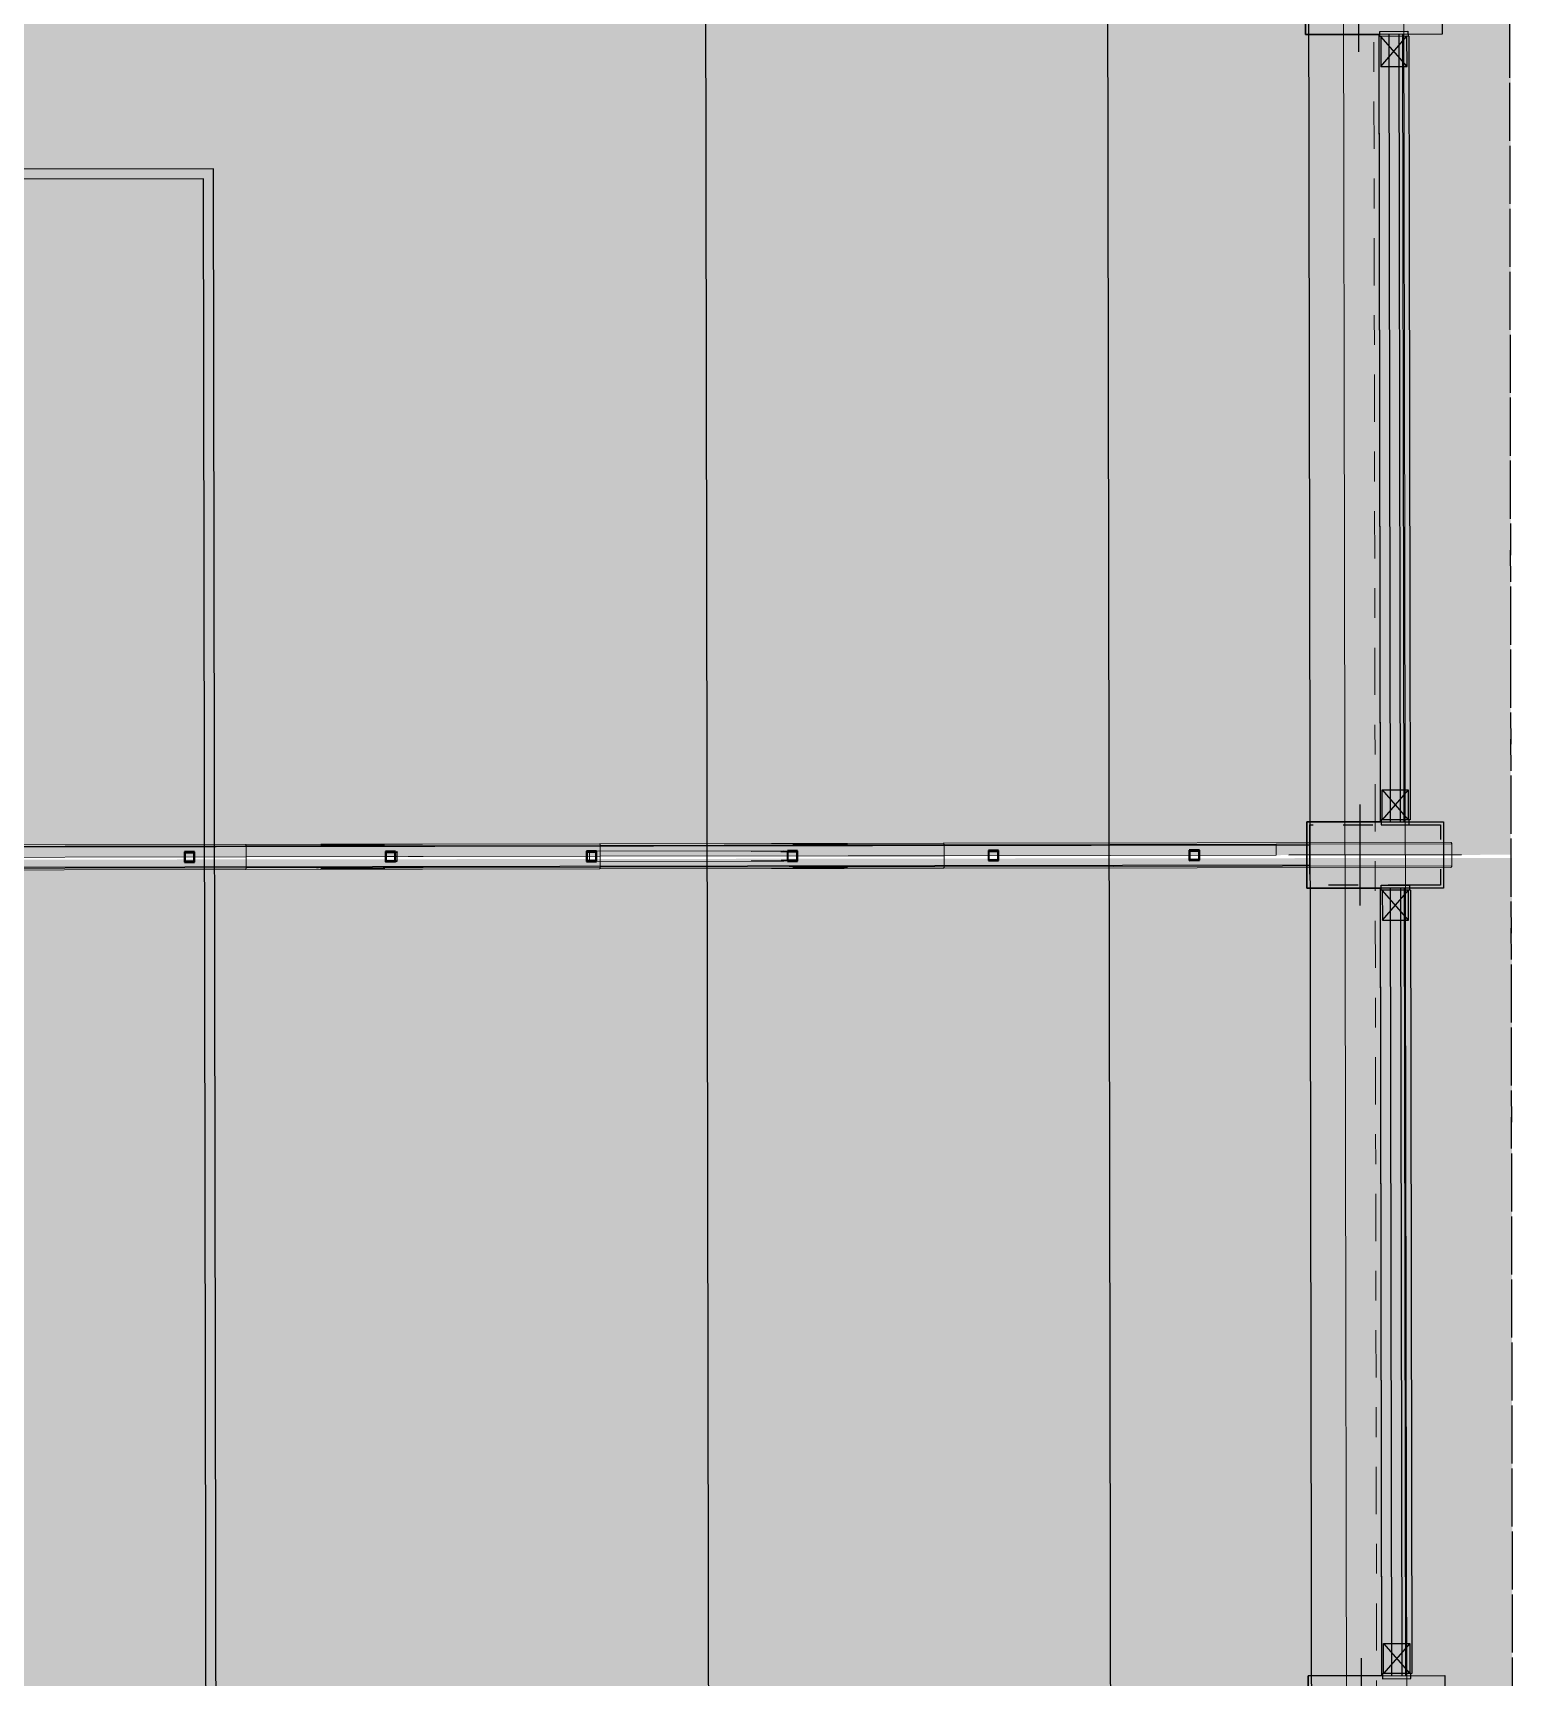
# Model space of a CAD drawing. Header units: inches. Extents: x 1693 to 10990, y 1878 to 5055.
# Drawn here: x 10313.02 to 10318.01, y 4362.58 to 4368.1 of the extents above; entities that cross this region are included whole.
import ezdxf

# ---------------------------------------------------------------- set-up
doc = ezdxf.new("R2010")
doc.units = ezdxf.units.IN
for name, pattern in [('Punto & Raya', [0.335139, 0.176389, -0.088194, 0, -0.070556]), ('Punto & Rayas', [0.335139, 0.15875, -0.088194, 0, -0.088194]), ('Rayas', [0.211667, 0.105833, -0.105833]), ('Rayas Pequeñas', [0.141111, 0.070556, -0.070556])]:
    doc.linetypes.add(name, pattern=pattern)
for name, color, linetype, lineweight, true_color in [('BLOQUE A-VIGAS_Pluma_Nº__69', 7, 'Continuous', 5, 0x71cebe), ('BLOQUE A-VIGAS_Pluma_Nº__90', 7, 'Continuous', 5, 0x00bfbf), ('BLOQUE E-MOBILIARIO_Pluma_Nº__28', 7, 'Continuous', 35, 0xa80f02), ('CUBIERTA CALAMINON Y TRANSLUCIDO_Pluma_Nº__4', 7, 'Continuous', 13, 0x029e21)]:
    doc.layers.add(name, color=color, linetype=linetype, lineweight=lineweight, true_color=true_color)
doc.layers.add('BLOQUE E-MOBILIARIO', color=7, linetype='Continuous')
doc.layers.add('CUBIERTA CALAMINON Y TRANSLUCIDO_Pluma_Nº__19', color=255, linetype='Continuous', lineweight=0)
doc.layers.add('CUBIERTA CALAMINON Y TRANSLUCIDO_Pluma_Nº__60', color=230, linetype='Continuous', lineweight=25)
pattern_1 = [(45, (0, 0), (-0.079549513, 0.079549513), []), (45, (-0.02652, 0.02652), (-0.079549513, 0.079549513), [])]

# ---------------------------------------------------------------- blocks, each defined once
blk = doc.blocks.new('SHS Conf en Caliente V 23[140]', base_point=(1.4036, -399.955))
at = {"layer": 'BLOQUE E-MOBILIARIO', "linetype": 'Continuous', "lineweight": 0, "true_color": 0xffffff}
h = blk.add_hatch(dxfattribs=at)
h.set_pattern_fill('ACERO', style=0, pattern_type=2)
h.set_pattern_definition(pattern_1)
h.paths.add_polyline_path([(1.4354, -399.9395), (1.3881, -399.9233), (1.3719, -399.9706), (1.4192, -399.9868)])
h.paths.add_polyline_path([(1.4316, -399.9413), (1.4173, -399.983), (1.3757, -399.9688), (1.3899, -399.9271)], flags=0)
at = {"layer": 'BLOQUE E-MOBILIARIO_Pluma_Nº__28', "color": 14, "linetype": 'Rayas Pequeñas', "lineweight": 35, "true_color": 0xa80f02}
for p, q in [((1.3881, -399.9233), (1.3719, -399.9706)), ((1.3719, -399.9706), (1.4192, -399.9868)), ((1.3757, -399.9688), (1.3899, -399.9271)), ((1.4173, -399.983), (1.3757, -399.9688)), ((1.4354, -399.9395), (1.3881, -399.9233)), ((1.3899, -399.9271), (1.4316, -399.9413)), ((1.4316, -399.9413), (1.4173, -399.983)), ((1.4192, -399.9868), (1.4354, -399.9395))]:
    blk.add_line(p, q, dxfattribs=at)
blk = doc.blocks.new('SHS Conf en Caliente V 23[141]', base_point=(2.35, -400.2782))
at = {"layer": 'BLOQUE E-MOBILIARIO', "linetype": 'Continuous', "lineweight": 0, "true_color": 0xffffff}
h = blk.add_hatch(dxfattribs=at)
h.set_pattern_fill('ACERO', style=0, pattern_type=2)
h.set_pattern_definition(pattern_1)
h.paths.add_polyline_path([(2.3817, -400.2626), (2.3344, -400.2464), (2.3183, -400.2938), (2.3656, -400.3099)])
h.paths.add_polyline_path([(2.3779, -400.2645), (2.3637, -400.3061), (2.3221, -400.2919), (2.3363, -400.2502)], flags=0)
at = {"layer": 'BLOQUE E-MOBILIARIO_Pluma_Nº__28', "color": 14, "linetype": 'Rayas Pequeñas', "lineweight": 35, "true_color": 0xa80f02}
for p, q in [((2.3344, -400.2464), (2.3183, -400.2938)), ((2.3183, -400.2938), (2.3656, -400.3099)), ((2.3221, -400.2919), (2.3363, -400.2502)), ((2.3637, -400.3061), (2.3221, -400.2919)), ((2.3817, -400.2626), (2.3344, -400.2464)), ((2.3363, -400.2502), (2.3779, -400.2645)), ((2.3779, -400.2645), (2.3637, -400.3061)), ((2.3656, -400.3099), (2.3817, -400.2626))]:
    blk.add_line(p, q, dxfattribs=at)
blk = doc.blocks.new('SHS Conf en Caliente V 23[142]', base_point=(3.2963, -400.6013))
at = {"layer": 'BLOQUE E-MOBILIARIO', "linetype": 'Continuous', "lineweight": 0, "true_color": 0xffffff}
h = blk.add_hatch(dxfattribs=at)
h.set_pattern_fill('ACERO', style=0, pattern_type=2)
h.set_pattern_definition(pattern_1)
h.paths.add_polyline_path([(3.3281, -400.5857), (3.2808, -400.5696), (3.2646, -400.6169), (3.3119, -400.633)])
h.paths.add_polyline_path([(3.3243, -400.5876), (3.3101, -400.6292), (3.2684, -400.615), (3.2826, -400.5734)], flags=0)
at = {"layer": 'BLOQUE E-MOBILIARIO_Pluma_Nº__28', "color": 14, "linetype": 'Rayas Pequeñas', "lineweight": 35, "true_color": 0xa80f02}
for p, q in [((3.2808, -400.5696), (3.2646, -400.6169)), ((3.2646, -400.6169), (3.3119, -400.633)), ((3.2684, -400.615), (3.2826, -400.5734)), ((3.3101, -400.6292), (3.2684, -400.615)), ((3.3281, -400.5857), (3.2808, -400.5696)), ((3.2826, -400.5734), (3.3243, -400.5876)), ((3.3243, -400.5876), (3.3101, -400.6292)), ((3.3119, -400.633), (3.3281, -400.5857))]:
    blk.add_line(p, q, dxfattribs=at)
blk = doc.blocks.new('SHS Conf en Caliente V 23[143]', base_point=(4.2427, -400.9244))
at = {"layer": 'BLOQUE E-MOBILIARIO', "linetype": 'Continuous', "lineweight": 0, "true_color": 0xffffff}
h = blk.add_hatch(dxfattribs=at)
h.set_pattern_fill('ACERO', style=0, pattern_type=2)
h.set_pattern_definition(pattern_1)
h.paths.add_polyline_path([(4.2744, -400.9088), (4.2271, -400.8927), (4.211, -400.94), (4.2583, -400.9562)])
h.paths.add_polyline_path([(4.2706, -400.9107), (4.2564, -400.9524), (4.2148, -400.9381), (4.229, -400.8965)], flags=0)
at = {"layer": 'BLOQUE E-MOBILIARIO_Pluma_Nº__28', "color": 14, "linetype": 'Rayas Pequeñas', "lineweight": 35, "true_color": 0xa80f02}
for p, q in [((4.2271, -400.8927), (4.211, -400.94)), ((4.211, -400.94), (4.2583, -400.9562)), ((4.2148, -400.9381), (4.229, -400.8965)), ((4.2564, -400.9524), (4.2148, -400.9381)), ((4.2744, -400.9088), (4.2271, -400.8927)), ((4.229, -400.8965), (4.2706, -400.9107)), ((4.2706, -400.9107), (4.2564, -400.9524)), ((4.2583, -400.9562), (4.2744, -400.9088))]:
    blk.add_line(p, q, dxfattribs=at)
blk = doc.blocks.new('SHS Conf en Caliente V 23[144]', base_point=(5.1891, -401.2476))
at = {"layer": 'BLOQUE E-MOBILIARIO', "linetype": 'Continuous', "lineweight": 0, "true_color": 0xffffff}
h = blk.add_hatch(dxfattribs=at)
h.set_pattern_fill('ACERO', style=0, pattern_type=2)
h.set_pattern_definition(pattern_1)
h.paths.add_polyline_path([(5.2208, -401.232), (5.1735, -401.2158), (5.1573, -401.2631), (5.2046, -401.2793)])
h.paths.add_polyline_path([(5.217, -401.2338), (5.2028, -401.2755), (5.1611, -401.2613), (5.1753, -401.2196)], flags=0)
at = {"layer": 'BLOQUE E-MOBILIARIO_Pluma_Nº__28', "color": 14, "linetype": 'Rayas Pequeñas', "lineweight": 35, "true_color": 0xa80f02}
for p, q in [((5.1735, -401.2158), (5.1573, -401.2631)), ((5.1573, -401.2631), (5.2046, -401.2793)), ((5.1611, -401.2613), (5.1753, -401.2196)), ((5.2028, -401.2755), (5.1611, -401.2613)), ((5.2208, -401.232), (5.1735, -401.2158)), ((5.1753, -401.2196), (5.217, -401.2338)), ((5.217, -401.2338), (5.2028, -401.2755)), ((5.2046, -401.2793), (5.2208, -401.232))]:
    blk.add_line(p, q, dxfattribs=at)
blk = doc.blocks.new('SHS Conf en Caliente V 23[145]', base_point=(6.1354, -401.5707))
at = {"layer": 'BLOQUE E-MOBILIARIO', "linetype": 'Continuous', "lineweight": 0, "true_color": 0xffffff}
h = blk.add_hatch(dxfattribs=at)
h.set_pattern_fill('ACERO', style=0, pattern_type=2)
h.set_pattern_definition(pattern_1)
h.paths.add_polyline_path([(6.1671, -401.5551), (6.1198, -401.5389), (6.1037, -401.5863), (6.151, -401.6024)])
h.paths.add_polyline_path([(6.1633, -401.557), (6.1491, -401.5986), (6.1075, -401.5844), (6.1217, -401.5428)], flags=0)
at = {"layer": 'BLOQUE E-MOBILIARIO_Pluma_Nº__28', "color": 14, "linetype": 'Rayas Pequeñas', "lineweight": 35, "true_color": 0xa80f02}
for p, q in [((6.1198, -401.5389), (6.1037, -401.5863)), ((6.1037, -401.5863), (6.151, -401.6024)), ((6.1075, -401.5844), (6.1217, -401.5428)), ((6.1491, -401.5986), (6.1075, -401.5844)), ((6.1671, -401.5551), (6.1198, -401.5389)), ((6.1217, -401.5428), (6.1633, -401.557)), ((6.1633, -401.557), (6.1491, -401.5986)), ((6.151, -401.6024), (6.1671, -401.5551))]:
    blk.add_line(p, q, dxfattribs=at)

msp = doc.modelspace()

# ---------------------------------------------------------------- hatches: boundary and pattern name
at = {"layer": 'CUBIERTA CALAMINON Y TRANSLUCIDO_Pluma_Nº__19', "linetype": 'Continuous', "lineweight": 0}
h = msp.add_hatch(color=255, dxfattribs=at)
h.set_gradient(color1=(199, 200, 202), color2=(0, 0, 0), one_color=1, name='INVCYLINDER')
h.paths.add_polyline_path([(10295.9508, 4368.1721), (10295.949, 4365.3032), (10317.9889, 4365.34), (10317.9878, 4368.1984)])
h = msp.add_hatch(color=255, dxfattribs=at)
h.set_gradient(color1=(255, 255, 255), color2=(0, 0, 0), one_color=1, name='INVCYLINDER')
h.paths.add_polyline_path([(10295.9556, 4365.3032), (10295.9539, 4362.4342), (10317.9938, 4362.471), (10317.9926, 4365.3295)])

# ---------------------------------------------------------------- linework, layer by layer
at = {"layer": 'BLOQUE A-VIGAS_Pluma_Nº__69', "color": 123, "linetype": 'Punto & Rayas', "lineweight": 5, "true_color": 0x71cebe}
msp.add_line((10317.5191, 4373.8346), (10317.5718, 4342.2764), dxfattribs=at)
at = {"layer": 'BLOQUE A-VIGAS_Pluma_Nº__90', "color": 132, "linetype": 'Continuous', "lineweight": 5, "true_color": 0x00bfbf}
for p, q in [((10317.4179, 4373.8344), (10317.4705, 4342.2763)), ((10317.6204, 4373.8348), (10317.6731, 4342.2766))]:
    msp.add_line(p, q, dxfattribs=at)
at = {"layer": 'CUBIERTA CALAMINON Y TRANSLUCIDO_Pluma_Nº__4', "color": 104, "linetype": 'Continuous', "lineweight": 5, "true_color": 0x029e21, "flags": 128}
for points in [[(10317.7877, 4365.3818), (10316.0826, 4365.379), (10314.9278, 4365.377), (10313.7387, 4365.3751), (10312.5209, 4365.373), (10311.2799, 4365.371), (10310.0214, 4365.3689), (10308.7512, 4365.3667), (10307.4752, 4365.3646), (10306.1991, 4365.3625), (10304.9289, 4365.3603), (10303.6704, 4365.3582), (10302.4294, 4365.3562), (10301.2116, 4365.3541), (10300.0225, 4365.3522), (10298.8677, 4365.3502), (10297.1626, 4365.3474)], [(10315.7499, 4365.3784), (10314.9278, 4365.377), (10313.7387, 4365.3751), (10312.5209, 4365.373), (10311.2799, 4365.371), (10310.0214, 4365.3689), (10308.7512, 4365.3667), (10307.4752, 4365.3646), (10306.1991, 4365.3625), (10304.9289, 4365.3603), (10303.6704, 4365.3582), (10302.4294, 4365.3562), (10301.2116, 4365.3541), (10300.0225, 4365.3522), (10299.2004, 4365.3508)], [(10315.5774, 4365.3781), (10314.9278, 4365.377), (10314.1933, 4365.3758)], [(10315.7499, 4365.3784), (10315.5774, 4365.3781)], [(10317.7877, 4365.3818), (10316.0826, 4365.379), (10315.7499, 4365.3784)], [(10316.0826, 4365.379), (10316.0831, 4365.3789), (10316.0835, 4365.3786), (10316.084, 4365.3781), (10316.0843, 4365.3774), (10316.0847, 4365.3766), (10316.0849, 4365.3756), (10316.085, 4365.3746), (10316.0851, 4365.3736), (10316.0851, 4365.3368), (10316.0852, 4365.3), (10316.0852, 4365.2989), (10316.085, 4365.2979), (10316.0848, 4365.297), (10316.0845, 4365.2962), (10316.0841, 4365.2955), (10316.0837, 4365.295), (10316.0832, 4365.2947), (10316.0827, 4365.2946)], [(10316.0826, 4365.379), (10316.0831, 4365.3789), (10316.0835, 4365.3786), (10316.084, 4365.3781), (10316.0843, 4365.3774), (10316.0847, 4365.3766), (10316.0849, 4365.3756), (10316.085, 4365.3746), (10316.0851, 4365.3736), (10316.0851, 4365.3368), (10316.0852, 4365.3), (10316.0852, 4365.2989), (10316.085, 4365.2979), (10316.0848, 4365.297), (10316.0845, 4365.2962), (10316.0841, 4365.2955), (10316.0837, 4365.295), (10316.0832, 4365.2947), (10316.0827, 4365.2946)], [(10317.7878, 4365.2974), (10317.7883, 4365.2975), (10317.7888, 4365.2979), (10317.7893, 4365.2984), (10317.7897, 4365.299), (10317.79, 4365.2998), (10317.7902, 4365.3008), (10317.7904, 4365.3018), (10317.7904, 4365.3028), (10317.7903, 4365.3764), (10317.7903, 4365.3775), (10317.7901, 4365.3785), (10317.7899, 4365.3794), (10317.7895, 4365.3802), (10317.7891, 4365.3809), (10317.7887, 4365.3814), (10317.7882, 4365.3817), (10317.7877, 4365.3818)], [(10317.7878, 4365.2974), (10317.7883, 4365.2975), (10317.7888, 4365.2979), (10317.7893, 4365.2984), (10317.7897, 4365.299), (10317.79, 4365.2998), (10317.7902, 4365.3008), (10317.7904, 4365.3018), (10317.7904, 4365.3028), (10317.7903, 4365.3764), (10317.7903, 4365.3775), (10317.7901, 4365.3785), (10317.7899, 4365.3794), (10317.7895, 4365.3802), (10317.7891, 4365.3809), (10317.7887, 4365.3814), (10317.7882, 4365.3817), (10317.7877, 4365.3818)], [(10297.16, 4365.342), (10297.7497, 4365.343), (10298.8653, 4365.3448), (10300.0204, 4365.3468), (10301.2098, 4365.3487), (10302.428, 4365.3508), (10303.6693, 4365.3528), (10304.9282, 4365.3549), (10306.1987, 4365.3571), (10307.4752, 4365.3592), (10308.7516, 4365.3613), (10310.0221, 4365.3635), (10311.281, 4365.3656), (10312.5224, 4365.3676), (10313.7405, 4365.3697), (10314.9299, 4365.3716), (10316.0851, 4365.3736), (10317.2007, 4365.3754), (10317.7903, 4365.3764)], [(10315.7626, 4365.373), (10314.9299, 4365.3716), (10313.7405, 4365.3697), (10312.5224, 4365.3676), (10311.281, 4365.3656), (10310.0221, 4365.3635), (10308.7516, 4365.3613), (10307.4752, 4365.3592), (10306.1987, 4365.3571), (10304.9282, 4365.3549), (10303.6693, 4365.3528), (10302.428, 4365.3508), (10301.2098, 4365.3487), (10300.0204, 4365.3468), (10299.1877, 4365.3454)], [(10317.2007, 4365.3386), (10316.0851, 4365.3368), (10314.93, 4365.3349), (10313.7406, 4365.3329), (10312.5224, 4365.3308), (10311.2811, 4365.3288), (10310.0222, 4365.3267), (10308.7516, 4365.3245), (10307.4887, 4365.3224)], [(10315.7627, 4365.3362), (10314.93, 4365.3349), (10313.7406, 4365.3329), (10312.5224, 4365.3308), (10311.2811, 4365.3288), (10310.0222, 4365.3267), (10308.7516, 4365.3245), (10307.4887, 4365.3224)], [(10313.7387, 4365.3751), (10313.7391, 4365.375), (10313.7394, 4365.3746), (10313.7397, 4365.3742), (10313.74, 4365.3735), (10313.7402, 4365.3727), (10313.7404, 4365.3717), (10313.7405, 4365.3707), (10313.7405, 4365.3697), (10313.7406, 4365.3329), (10313.7407, 4365.2961), (10313.7406, 4365.295), (10313.7405, 4365.294), (10313.7404, 4365.2931), (10313.7401, 4365.2923), (10313.7399, 4365.2916), (10313.7396, 4365.2911), (10313.7392, 4365.2908), (10313.7389, 4365.2907)], [(10313.7387, 4365.3751), (10313.7391, 4365.375), (10313.7394, 4365.3746), (10313.7397, 4365.3742), (10313.74, 4365.3735), (10313.7402, 4365.3727), (10313.7404, 4365.3717), (10313.7405, 4365.3707), (10313.7405, 4365.3697), (10313.7406, 4365.3329), (10313.7407, 4365.2961), (10313.7406, 4365.295), (10313.7405, 4365.294), (10313.7404, 4365.2931), (10313.7401, 4365.2923), (10313.7399, 4365.2916), (10313.7396, 4365.2911), (10313.7392, 4365.2908), (10313.7389, 4365.2907)], [(10313.9839, 4365.3701), (10313.9765, 4365.3701)], [(10314.2007, 4365.3704), (10313.9839, 4365.3701)], [(10314.1933, 4365.3758), (10313.9913, 4365.3755)], [(10314.1933, 4365.3731), (10313.9913, 4365.3728)], [(10314.206, 4365.3731), (10314.1933, 4365.3731)], [(10314.2081, 4365.3704), (10314.2007, 4365.3704)], [(10315.5648, 4365.3727), (10314.9299, 4365.3716), (10314.2081, 4365.3704)], [(10314.2478, 4365.3337), (10314.2081, 4365.3337)], [(10314.2209, 4365.3506), (10314.2239, 4365.3506)], [(10314.2239, 4365.3485), (10314.2209, 4365.3485)], [(10314.2239, 4365.3485), (10314.2239, 4365.3506)], [(10314.2256, 4365.3506), (10314.2256, 4365.3485)], [(10314.2312, 4365.3506), (10314.2324, 4365.3494)], [(10314.2324, 4365.3494), (10314.2326, 4365.3485)], [(10314.2456, 4365.3494), (10314.2419, 4365.3506)], [(10314.2452, 4365.3506), (10314.2489, 4365.3494)], [(10314.2471, 4365.348), (10314.2452, 4365.3486)], [(10314.246, 4365.3486), (10314.2456, 4365.3494)], [(10314.2478, 4365.3465), (10314.2471, 4365.348)], [(10314.2478, 4365.3209), (10314.2478, 4365.3337), (10314.2478, 4365.3465)], [(10314.2489, 4365.3494), (10314.2493, 4365.3486)], [(10314.8944, 4365.3348), (10314.2846, 4365.3338)], [(10314.8949, 4365.3191), (10314.8944, 4365.322), (10314.8944, 4365.3476), (10314.8948, 4365.3505)], [(10314.8948, 4365.3505), (10314.8959, 4365.3517)], [(10315.5467, 4365.3528), (10314.8959, 4365.3517)], [(10314.9278, 4365.377), (10314.9282, 4365.3769), (10314.9286, 4365.3766), (10314.929, 4365.3761), (10314.9293, 4365.3755), (10314.9296, 4365.3746), (10314.9298, 4365.3737), (10314.9299, 4365.3727), (10314.9299, 4365.3716), (10314.93, 4365.3517)], [(10314.9278, 4365.377), (10314.9282, 4365.3769), (10314.9286, 4365.3766), (10314.929, 4365.3761), (10314.9293, 4365.3755), (10314.9296, 4365.3746), (10314.9298, 4365.3737), (10314.9299, 4365.3727), (10314.9299, 4365.3716), (10314.93, 4365.3349), (10314.9301, 4365.2981), (10314.93, 4365.297), (10314.9299, 4365.296), (10314.9297, 4365.2951), (10314.9294, 4365.2942), (10314.9291, 4365.2936), (10314.9287, 4365.2931), (10314.9283, 4365.2928), (10314.9279, 4365.2927)], [(10314.9278, 4365.377), (10314.9282, 4365.3769), (10314.9286, 4365.3766), (10314.929, 4365.3761), (10314.9293, 4365.3755), (10314.9296, 4365.3746), (10314.9298, 4365.3737), (10314.9299, 4365.3727), (10314.9299, 4365.3716), (10314.93, 4365.3349), (10314.9301, 4365.2981), (10314.93, 4365.297), (10314.9299, 4365.296), (10314.9297, 4365.2951), (10314.9294, 4365.2942), (10314.9291, 4365.2936), (10314.9287, 4365.2931), (10314.9283, 4365.2928), (10314.9279, 4365.2927)], [(10315.539, 4365.3516), (10315.4372, 4365.3514)], [(10315.5429, 4365.3501), (10315.5374, 4365.3501)], [(10315.5467, 4365.3507), (10315.5381, 4365.3507)], [(10315.5748, 4365.3516), (10315.539, 4365.3516)], [(10315.5648, 4365.3502), (10315.5429, 4365.3501)], [(10315.5711, 4365.3727), (10315.5648, 4365.3727)], [(10315.5711, 4365.3528), (10315.5648, 4365.3528)], [(10315.5648, 4365.3508), (10315.5711, 4365.3508)], [(10315.7563, 4365.373), (10315.5711, 4365.3727)], [(10315.5757, 4365.3528), (10315.5748, 4365.3528)], [(10315.5748, 4365.3508), (10315.5757, 4365.3508)], [(10315.5757, 4365.3528), (10315.5757, 4365.3508)], [(10315.7499, 4365.3757), (10315.5774, 4365.3754)], [(10315.7608, 4365.3757), (10315.7499, 4365.3757)], [(10315.7626, 4365.373), (10315.7563, 4365.373)], [(10315.7626, 4365.373), (10316.0851, 4365.3736), (10317.2007, 4365.3754), (10317.7903, 4365.3764)], [(10317.2007, 4365.3386), (10316.0851, 4365.3368), (10315.7627, 4365.3362)], [(10317.2007, 4365.3386), (10317.2007, 4365.3754)], [(10317.2007, 4365.3386), (10317.2007, 4365.3754)], [(10317.7904, 4365.3028), (10316.0852, 4365.3), (10314.9301, 4365.2981), (10313.7407, 4365.2961), (10312.5225, 4365.294), (10311.2811, 4365.292), (10310.0223, 4365.2899), (10308.7517, 4365.2878), (10307.4753, 4365.2856), (10306.1989, 4365.2835), (10304.9283, 4365.2814), (10303.6695, 4365.2793), (10302.4281, 4365.2772), (10301.2099, 4365.2752), (10300.0205, 4365.2732), (10298.8654, 4365.2712), (10297.1602, 4365.2684)], [(10317.7878, 4365.2974), (10316.0827, 4365.2946), (10314.9279, 4365.2927), (10313.7389, 4365.2907), (10312.521, 4365.2886), (10311.28, 4365.2866), (10310.0215, 4365.2845), (10308.7514, 4365.2824), (10307.4753, 4365.2802), (10306.1992, 4365.2781), (10304.9291, 4365.276), (10303.6706, 4365.2739), (10302.4296, 4365.2718), (10301.2117, 4365.2698), (10300.0227, 4365.2678), (10298.8679, 4365.2658), (10297.1628, 4365.263)], [(10315.7627, 4365.2995), (10314.9301, 4365.2981), (10313.7407, 4365.2961), (10312.5225, 4365.294), (10311.2811, 4365.292), (10310.0223, 4365.2899), (10308.7517, 4365.2878), (10307.4753, 4365.2856), (10306.1989, 4365.2835), (10304.9283, 4365.2814), (10303.6695, 4365.2793), (10302.4281, 4365.2772), (10301.2099, 4365.2752), (10300.0205, 4365.2732), (10299.1879, 4365.2718)], [(10315.7501, 4365.294), (10314.9279, 4365.2927), (10313.7389, 4365.2907), (10312.521, 4365.2886), (10311.28, 4365.2866), (10310.0215, 4365.2845), (10308.7514, 4365.2824), (10307.4753, 4365.2802), (10306.1992, 4365.2781), (10304.9291, 4365.276), (10303.6706, 4365.2739), (10302.4296, 4365.2718), (10301.2117, 4365.2698), (10300.0227, 4365.2678), (10299.2005, 4365.2664)], [(10313.984, 4365.2965), (10313.9766, 4365.2965)], [(10314.2008, 4365.2969), (10313.984, 4365.2965)], [(10314.1934, 4365.2941), (10313.9914, 4365.2938)], [(10314.1934, 4365.2914), (10313.9914, 4365.2911)], [(10314.2062, 4365.2942), (10314.1934, 4365.2941)], [(10315.5776, 4365.2937), (10314.9279, 4365.2927), (10314.1934, 4365.2914)], [(10314.2082, 4365.2969), (10314.2008, 4365.2969)], [(10315.5649, 4365.2991), (10314.9301, 4365.2981), (10314.2082, 4365.2969)], [(10314.221, 4365.3188), (10314.2239, 4365.3188)], [(10314.2239, 4365.3168), (10314.221, 4365.3168)], [(10314.2239, 4365.3168), (10314.2239, 4365.3188)], [(10314.2257, 4365.3168), (10314.2257, 4365.3188)], [(10314.2325, 4365.318), (10314.2312, 4365.3168)], [(10314.2326, 4365.3188), (10314.2325, 4365.318)], [(10314.242, 4365.3168), (10314.2456, 4365.318)], [(10314.2453, 4365.3189), (10314.2471, 4365.3195)], [(10314.2489, 4365.318), (10314.2453, 4365.3168)], [(10314.2456, 4365.318), (10314.246, 4365.3189)], [(10314.2471, 4365.3195), (10314.2478, 4365.3209)], [(10314.2494, 4365.3189), (10314.2489, 4365.318)], [(10314.8959, 4365.3179), (10314.8949, 4365.3191)], [(10315.5467, 4365.319), (10314.8959, 4365.3179)], [(10314.93, 4365.318), (10314.9301, 4365.2981), (10314.93, 4365.297), (10314.9299, 4365.296), (10314.9297, 4365.2951), (10314.9294, 4365.2942), (10314.9291, 4365.2936), (10314.9287, 4365.2931), (10314.9283, 4365.2928), (10314.9279, 4365.2927)], [(10315.5391, 4365.3202), (10315.4372, 4365.32)], [(10315.5429, 4365.3216), (10315.5375, 4365.3216)], [(10315.5467, 4365.321), (10315.5381, 4365.321)], [(10315.5749, 4365.3202), (10315.5391, 4365.3202)], [(10315.5649, 4365.3217), (10315.5429, 4365.3216)], [(10315.5712, 4365.3211), (10315.5649, 4365.3211)], [(10315.5649, 4365.319), (10315.5712, 4365.3191)], [(10315.5712, 4365.2991), (10315.5649, 4365.2991)], [(10315.7564, 4365.2994), (10315.5712, 4365.2991)], [(10315.5757, 4365.3211), (10315.5749, 4365.3211)], [(10315.5749, 4365.3191), (10315.5758, 4365.3191)], [(10315.5757, 4365.3211), (10315.5758, 4365.3191)], [(10315.7501, 4365.2967), (10315.5776, 4365.2964)], [(10315.7501, 4365.294), (10315.5776, 4365.2937)], [(10317.7878, 4365.2974), (10316.0827, 4365.2946), (10315.7501, 4365.294)], [(10315.761, 4365.2968), (10315.7501, 4365.2967)], [(10315.7627, 4365.2995), (10315.7564, 4365.2994)], [(10317.7904, 4365.3028), (10316.0852, 4365.3), (10315.7627, 4365.2995)]]:
    msp.add_lwpolyline(points, dxfattribs=at)
at = {"layer": 'CUBIERTA CALAMINON Y TRANSLUCIDO_Pluma_Nº__60', "color": 230, "linetype": 'Continuous', "lineweight": 25}
for p, q in [((10317.4782, 4368.0381), (10317.4776, 4368.378)), ((10317.6468, 4368.0902), (10317.5456, 4368.09)), ((10317.5456, 4368.09), (10317.55, 4365.4574)), ((10317.6403, 4367.9889), (10317.5523, 4368.09)), ((10317.5525, 4367.9888), (10317.6401, 4368.0902)), ((10317.5793, 4368.0968), (10317.5837, 4365.4507)), ((10317.6131, 4368.0969), (10317.6175, 4365.4507)), ((10317.6468, 4368.0902), (10317.6512, 4365.4575)), ((10317.5566, 4365.5586), (10317.6445, 4365.4575)), ((10317.6443, 4365.5588), (10317.5567, 4365.4574)), ((10317.483, 4365.1691), (10317.4824, 4365.5091)), ((10317.6512, 4365.4575), (10317.55, 4365.4574)), ((10317.3138, 4365.3726), (10296.7252, 4365.3382)), ((10317.8234, 4365.3397), (10317.2433, 4365.3387)), ((10317.314, 4365.3051), (10296.7254, 4365.2707)), ((10317.6517, 4365.2213), (10317.5504, 4365.2211)), ((10317.5504, 4365.2211), (10317.5548, 4362.5884)), ((10317.645, 4365.12), (10317.5571, 4365.2211)), ((10317.5573, 4365.1199), (10317.6449, 4365.2213)), ((10317.5841, 4365.2279), (10317.5886, 4362.5817)), ((10317.6179, 4365.228), (10317.6223, 4362.5818)), ((10317.6517, 4365.2213), (10317.6561, 4362.5886)), ((10317.5613, 4362.6897), (10317.6493, 4362.5886)), ((10317.6491, 4362.6899), (10317.5615, 4362.5885)), ((10317.4878, 4362.3002), (10317.4872, 4362.6402)), ((10317.6561, 4362.5886), (10317.5548, 4362.5884))]:
    msp.add_line(p, q, dxfattribs=at)
at = {"layer": 'CUBIERTA CALAMINON Y TRANSLUCIDO_Pluma_Nº__60', "color": 230, "linetype": 'Rayas', "lineweight": 25, "flags": 128}
for points in [[(10318.0278, 4342.051), (10296.0892, 4342.0144), (10296.0354, 4374.2476), (10317.974, 4374.2843)], [(10317.9742, 4374.2843), (10318.028, 4342.051), (10318.1293, 4342.0512), (10318.0755, 4374.2844)]]:
    msp.add_lwpolyline(points, close=True, dxfattribs=at)
at = {"layer": 'CUBIERTA CALAMINON Y TRANSLUCIDO_Pluma_Nº__60', "color": 230, "linetype": 'Continuous', "lineweight": 25, "flags": 128}
for points in [[(10317.3, 4373.6925), (10317.3518, 4342.6406), (10299.8007, 4342.6113), (10299.7489, 4373.6632)], [(10316.626, 4373.0163), (10316.6756, 4343.3145), (10300.4746, 4343.2874), (10300.4251, 4372.9893)], [(10315.2782, 4371.664), (10315.3233, 4344.6623), (10301.8225, 4344.6398), (10301.7774, 4371.6414)], [(10317.7582, 4368.0971), (10317.2992, 4368.0964), (10317.2988, 4368.3191), (10317.7578, 4368.3199)], [(10317.549, 4368.09), (10317.5489, 4368.1069), (10317.6434, 4368.1071), (10317.6435, 4368.0902)], [(10317.6401, 4368.0902), (10317.5523, 4368.09), (10317.5525, 4367.9888), (10317.6403, 4367.9889)], [(10317.6445, 4365.4575), (10317.5567, 4365.4574), (10317.5566, 4365.5586), (10317.6443, 4365.5588)], [(10317.763, 4365.2282), (10317.304, 4365.2274), (10317.3036, 4365.4502), (10317.7627, 4365.451)], [(10317.5533, 4365.4574), (10317.5534, 4365.4405), (10317.6479, 4365.4407), (10317.6479, 4365.4575)], [(10317.5537, 4365.2211), (10317.5537, 4365.238), (10317.6482, 4365.2381), (10317.6482, 4365.2213)], [(10317.6449, 4365.2213), (10317.5571, 4365.2211), (10317.5573, 4365.1199), (10317.645, 4365.12)], [(10317.6493, 4362.5886), (10317.5615, 4362.5885), (10317.5613, 4362.6897), (10317.6491, 4362.6899)], [(10317.7678, 4362.3593), (10317.3088, 4362.3585), (10317.3084, 4362.5813), (10317.7674, 4362.582)], [(10317.5581, 4362.5884), (10317.5582, 4362.5716), (10317.6527, 4362.5717), (10317.6526, 4362.5886)]]:
    msp.add_lwpolyline(points, close=True, dxfattribs=at)
msp.add_lwpolyline([(10313.5906, 4371.6612, -0.414214), (10309.5471, 4367.6041), (10307.522, 4367.6008, -0.414214), (10303.465, 4371.6442)], format="xyb", dxfattribs=at)
for points in [[(10317.2988, 4368.3191), (10317.2992, 4368.0964), (10317.5456, 4368.0968), (10317.55, 4365.4506), (10317.3036, 4365.4502), (10317.304, 4365.2274), (10317.5504, 4365.2279), (10317.5548, 4362.5817), (10317.3084, 4362.5813), (10317.3088, 4362.3585), (10317.5551, 4362.3589), (10317.5596, 4359.7128), (10317.3233, 4359.7124), (10317.3237, 4359.4896), (10317.5599, 4359.49), (10317.5644, 4356.8438)], [(10317.631, 4365.4508), (10317.6266, 4368.0969)], [(10313.6469, 4358.1604), (10313.6311, 4367.6447), (10303.4379, 4367.6277), (10303.4538, 4358.1434)], [(10313.6131, 4358.1603), (10313.5974, 4367.6109), (10303.4717, 4367.594), (10303.4875, 4358.1434)], [(10317.6358, 4362.5818), (10317.6314, 4365.228)]]:
    msp.add_lwpolyline(points, dxfattribs=at)
at = {"layer": 'CUBIERTA CALAMINON Y TRANSLUCIDO_Pluma_Nº__60', "color": 230, "linetype": 'Punto & Raya', "lineweight": 25, "flags": 128}
msp.add_lwpolyline([(10317.7529, 4365.2383), (10317.3141, 4365.2376), (10317.3138, 4365.4401), (10317.7525, 4365.4408)], close=True, dxfattribs=at)

# ---------------------------------------------------------------- block references
at = {"layer": 'BLOQUE E-MOBILIARIO', "color": 5, "linetype": 'Rayas Pequeñas', "lineweight": 13, "xscale": 0.6750421965442606, "yscale": 0.6750421965442606, "zscale": 0.6750421965442606, "rotation": 18.94787699857764}
for name, p in [('SHS Conf en Caliente V 23[140]', (10313.5506, 4365.3326)), ('SHS Conf en Caliente V 23[141]', (10314.2256, 4365.3337)), ('SHS Conf en Caliente V 23[142]', (10314.9007, 4365.3348)), ('SHS Conf en Caliente V 23[143]', (10315.5757, 4365.3359)), ('SHS Conf en Caliente V 23[144]', (10316.2508, 4365.3371)), ('SHS Conf en Caliente V 23[145]', (10316.9258, 4365.3382))]:
    msp.add_blockref(name, p, dxfattribs=at)

doc.saveas('drawing.dxf')
